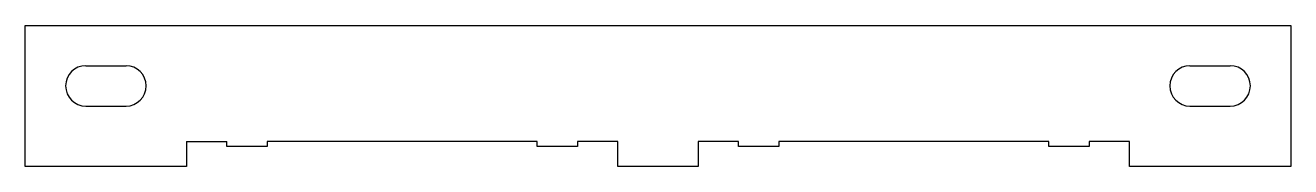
# Model space of a CAD drawing. Header units: inches. Extents: x 0 to 31.4, y 0 to 3.5.
import ezdxf

# ---------------------------------------------------------------- set-up
doc = ezdxf.new("R2010")
doc.units = ezdxf.units.IN
doc.header["$MEASUREMENT"] = 0
doc.layers.add('CUT', color=7, linetype='Continuous')

msp = doc.modelspace()

# ---------------------------------------------------------------- linework, layer by layer
at = {"layer": 'CUT'}
for p, q in [((0, 0), (0, 3.5)), ((0, 3.5), (31.4, 3.5)), ((31.4, 3.5), (31.4, 0)), ((1.5, 2.5), (2.5, 2.5)), ((28.9, 2.5), (29.9, 2.5)), ((1.5, 1.5), (2.5, 1.5)), ((28.9, 1.5), (29.9, 1.5)), ((4, 0.625), (4, 0)), ((4, 0.625), (5, 0.625)), ((5, 0.5), (5, 0.625)), ((6, 0.5), (5, 0.5)), ((12.7, 0.625), (6, 0.625)), ((6, 0.625), (6, 0.5)), ((12.7, 0.5), (12.7, 0.625)), ((13.7, 0.5), (12.7, 0.5)), ((14.7, 0.625), (13.7, 0.625)), ((13.7, 0.625), (13.7, 0.5)), ((14.7, 0), (14.7, 0.625)), ((17.7, 0.625), (16.7, 0.625)), ((16.7, 0.625), (16.7, 0)), ((17.7, 0.5), (17.7, 0.625)), ((18.7, 0.5), (17.7, 0.5)), ((25.4, 0.625), (18.7, 0.625)), ((18.7, 0.625), (18.7, 0.5)), ((25.4, 0.5), (25.4, 0.625)), ((26.4, 0.5), (25.4, 0.5)), ((27.4, 0.625), (26.4, 0.625)), ((26.4, 0.625), (26.4, 0.5)), ((27.4, 0), (27.4, 0.625)), ((4, 0), (0, 0)), ((16.7, 0), (14.7, 0)), ((31.4, 0), (27.4, 0))]:
    msp.add_line(p, q, dxfattribs=at)
for centre, start, end in [((1.5, 2), 90, 270), ((2.5, 2), 270, 450), ((28.9, 2), 90, 270), ((29.9, 2), 270, 450)]:
    msp.add_arc(centre, 0.5, start, end, dxfattribs=at)

doc.saveas('drawing.dxf')
